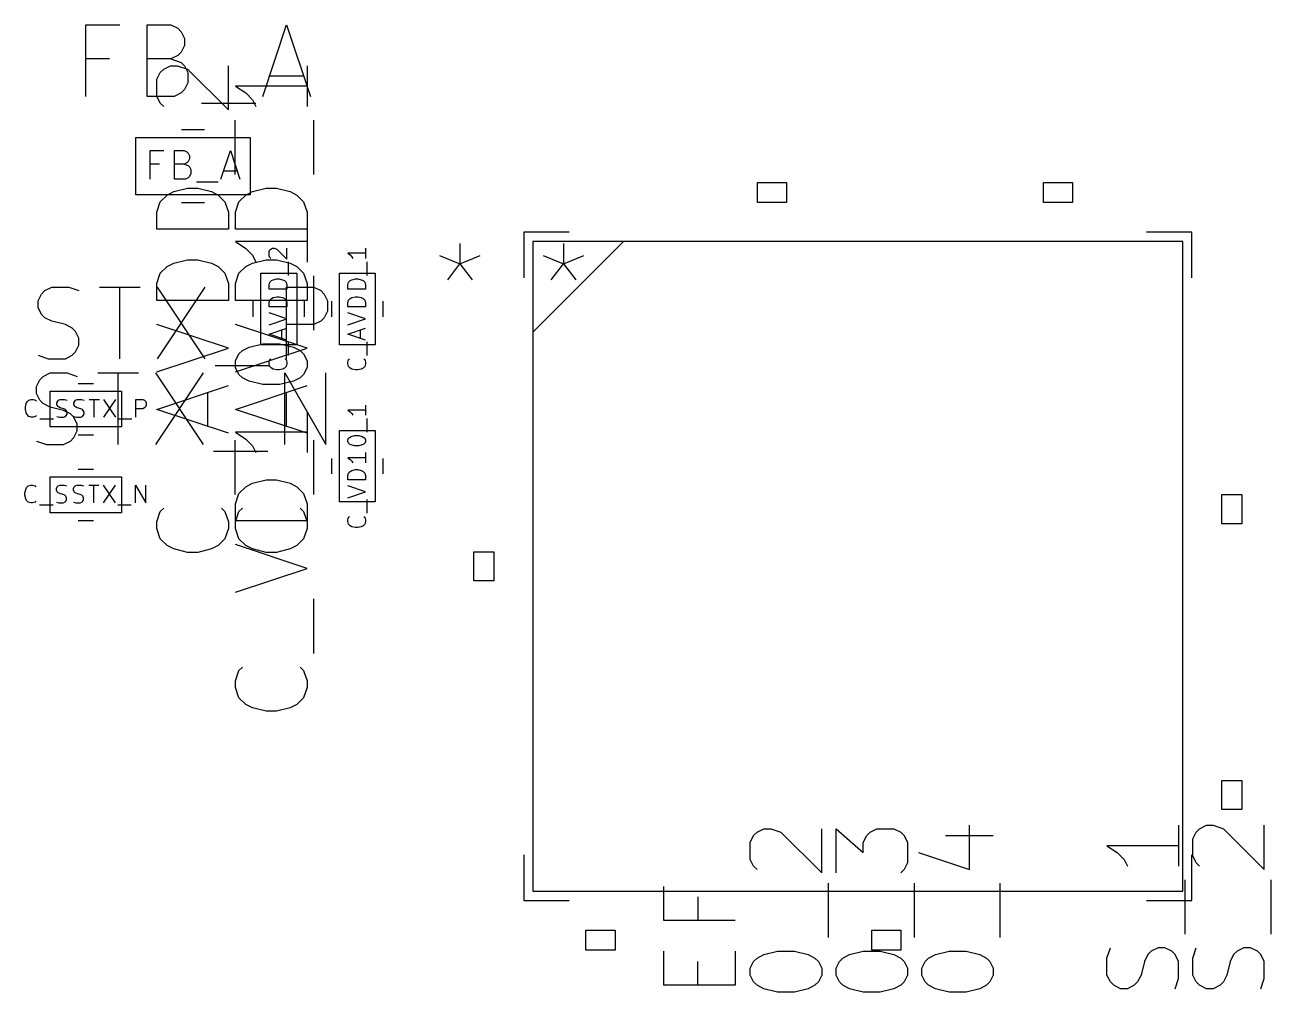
# Model space of a CAD drawing. Header units: millimetres. Extents: x -1 to 260, y -56 to 300.
# Drawn here: x 15.65 to 33.08, y 203.04 to 216.58 of the extents above; entities that cross this region are included whole.
import ezdxf

# ---------------------------------------------------------------- set-up
doc = ezdxf.new("R2010")
doc.units = ezdxf.units.MM
doc.layers.add('F.Fab', color=9, linetype='CONTINUOUS', true_color=0xafafaf)
doc.layers.add('F.Silkscreen', color=41, linetype='CONTINUOUS', true_color=0xf2eda1)

msp = doc.modelspace()

# ---------------------------------------------------------------- linework, layer by layer
at = {"layer": 'F.Fab', "linetype": 'CONTINUOUS'}
for p, q in [((17.2, 215), (18.8, 215)), ((17.2, 214.2), (17.2, 215)), ((18.8, 215), (18.8, 214.2)), ((17.4, 214.418072), (17.4, 214.818072)), ((17.4, 214.818072), (17.590476, 214.818072)), ((17.742857, 214.418072), (17.742857, 214.818072)), ((17.742857, 214.818072), (17.87619, 214.818072)), ((17.87619, 214.818072), (17.914285, 214.799024)), ((17.914285, 214.799024), (17.933333, 214.779977)), ((17.933333, 214.779977), (17.95238, 214.741881)), ((18.390476, 214.418072), (18.523809, 214.818072)), ((18.523809, 214.818072), (18.657142, 214.418072)), ((17.533333, 214.627596), (17.4, 214.627596)), ((17.87619, 214.627596), (17.742857, 214.627596)), ((17.914285, 214.646643), (17.87619, 214.627596)), ((17.87619, 214.627596), (17.933333, 214.608548)), ((17.933333, 214.665691), (17.914285, 214.646643)), ((17.95238, 214.703786), (17.933333, 214.665691)), ((17.933333, 214.608548), (17.95238, 214.5895)), ((17.95238, 214.741881), (17.95238, 214.703786)), ((17.95238, 214.5895), (17.971428, 214.551405)), ((17.895238, 214.418072), (17.742857, 214.418072)), ((17.933333, 214.43712), (17.895238, 214.418072)), ((17.95238, 214.456167), (17.933333, 214.43712)), ((17.971428, 214.494262), (17.95238, 214.456167)), ((17.971428, 214.551405), (17.971428, 214.494262)), ((18.428571, 214.532358), (18.619047, 214.532358)), ((18.047619, 214.379977), (18.35238, 214.379977)), ((18.8, 214.2), (17.2, 214.2)), ((22.7534, 213.5466), (22.7534, 204.4534)), ((22.7534, 212.2766), (24.0234, 213.5466)), ((31.8466, 213.5466), (22.7534, 213.5466)), ((23.8202, 213.5466), (23.5662, 213.5466)), ((24.2266, 213.5466), (23.9726, 213.5466)), ((24.633, 213.5466), (24.379, 213.5466)), ((25.0394, 213.5466), (24.7854, 213.5466)), ((25.4204, 213.5466), (25.1664, 213.5466)), ((25.8268, 213.5466), (25.5728, 213.5466)), ((26.2332, 213.5466), (25.9792, 213.5466)), ((26.6396, 213.5466), (26.3856, 213.5466)), ((27.0206, 213.5466), (26.7666, 213.5466)), ((27.427, 213.5466), (27.173, 213.5466)), ((27.8334, 213.5466), (27.5794, 213.5466)), ((28.2144, 213.5466), (27.9604, 213.5466)), ((28.6208, 213.5466), (28.3668, 213.5466)), ((29.0272, 213.5466), (28.7732, 213.5466)), ((29.4336, 213.5466), (29.1796, 213.5466)), ((29.8146, 213.5466), (29.5606, 213.5466)), ((30.221, 213.5466), (29.967, 213.5466)), ((30.6274, 213.5466), (30.3734, 213.5466)), ((31.0338, 213.5466), (30.7798, 213.5466)), ((31.8466, 204.4534), (31.8466, 213.5466)), ((19.063574, 213.403572), (19.075479, 213.427381)), ((19.063574, 213.344048), (19.063574, 213.403572)), ((19.075479, 213.427381), (19.087384, 213.439286)), ((19.087384, 213.439286), (19.111193, 213.451191)), ((19.111193, 213.451191), (19.135003, 213.451191)), ((19.135003, 213.451191), (19.170717, 213.439286)), ((19.170717, 213.439286), (19.313574, 213.296429)), ((19.313574, 213.296429), (19.313574, 213.451191)), ((20.413574, 213.379762), (20.163574, 213.379762)), ((20.163574, 213.379762), (20.199289, 213.355953)), ((20.413574, 213.451191), (20.413574, 213.308334)), ((23.182111, 213.518861), (23.182111, 213.234623)), ((19.075479, 213.320238), (19.063574, 213.344048)), ((19.087384, 213.308334), (19.075479, 213.320238)), ((19.337384, 213.070239), (19.337384, 213.260715)), ((20.199289, 213.355953), (20.223098, 213.332143)), ((20.223098, 213.332143), (20.235003, 213.308334)), ((20.437384, 213.070239), (20.437384, 213.260715)), ((22.897873, 213.348318), (23.182111, 213.234623)), ((23.011569, 213.007232), (23.182111, 213.234623)), ((23.182111, 213.234623), (23.46635, 213.348318)), ((23.182111, 213.234623), (23.352654, 213.007232)), ((18.95, 213.1), (19.45, 213.1)), ((18.95, 212.1), (18.95, 213.1)), ((19.099289, 212.99881), (19.123098, 213.010715)), ((19.123098, 213.010715), (19.170717, 213.022619)), ((19.170717, 213.022619), (19.206431, 213.022619)), ((19.206431, 213.022619), (19.25405, 213.010715)), ((19.25405, 213.010715), (19.27786, 212.99881)), ((19.45, 213.1), (19.45, 212.1)), ((20.05, 213.1), (20.55, 213.1)), ((20.05, 212.1), (20.05, 213.1)), ((20.199289, 212.99881), (20.223098, 213.010715)), ((20.223098, 213.010715), (20.270717, 213.022619)), ((20.270717, 213.022619), (20.306431, 213.022619)), ((20.306431, 213.022619), (20.35405, 213.010715)), ((20.35405, 213.010715), (20.37786, 212.99881)), ((20.55, 213.1), (20.55, 212.1)), ((19.063574, 212.939286), (19.075479, 212.975)), ((19.063574, 212.879762), (19.063574, 212.939286)), ((19.313574, 212.879762), (19.063574, 212.879762)), ((19.075479, 212.975), (19.099289, 212.99881)), ((19.27786, 212.99881), (19.30167, 212.975)), ((19.30167, 212.975), (19.313574, 212.939286)), ((19.313574, 212.939286), (19.313574, 212.879762)), ((20.163574, 212.939286), (20.175479, 212.975)), ((20.163574, 212.879762), (20.163574, 212.939286)), ((20.413574, 212.879762), (20.163574, 212.879762)), ((20.175479, 212.975), (20.199289, 212.99881)), ((20.37786, 212.99881), (20.40167, 212.975)), ((20.40167, 212.975), (20.413574, 212.939286)), ((20.413574, 212.939286), (20.413574, 212.879762)), ((19.063574, 212.689286), (19.075479, 212.725)), ((19.063574, 212.629762), (19.063574, 212.689286)), ((19.075479, 212.725), (19.099289, 212.74881)), ((19.099289, 212.74881), (19.123098, 212.760715)), ((19.123098, 212.760715), (19.170717, 212.772619)), ((19.170717, 212.772619), (19.206431, 212.772619)), ((19.206431, 212.772619), (19.25405, 212.760715)), ((19.25405, 212.760715), (19.27786, 212.74881)), ((19.27786, 212.74881), (19.30167, 212.725)), ((19.30167, 212.725), (19.313574, 212.689286)), ((19.313574, 212.689286), (19.313574, 212.629762)), ((20.163574, 212.689286), (20.175479, 212.725)), ((20.163574, 212.629762), (20.163574, 212.689286)), ((20.175479, 212.725), (20.199289, 212.74881)), ((20.199289, 212.74881), (20.223098, 212.760715)), ((20.223098, 212.760715), (20.270717, 212.772619)), ((20.270717, 212.772619), (20.306431, 212.772619)), ((20.306431, 212.772619), (20.35405, 212.760715)), ((20.35405, 212.760715), (20.37786, 212.74881)), ((20.37786, 212.74881), (20.40167, 212.725)), ((20.40167, 212.725), (20.413574, 212.689286)), ((20.413574, 212.689286), (20.413574, 212.629762)), ((22.7534, 212.7338), (22.7534, 212.4798)), ((31.8466, 212.4798), (31.8466, 212.7338)), ((19.313574, 212.629762), (19.063574, 212.629762)), ((19.313574, 212.463095), (19.063574, 212.546429)), ((20.413574, 212.629762), (20.163574, 212.629762)), ((20.413574, 212.463095), (20.163574, 212.546429)), ((19.063574, 212.379762), (19.313574, 212.463095)), ((19.063574, 212.248809), (19.313574, 212.332143)), ((20.163574, 212.379762), (20.413574, 212.463095)), ((20.163574, 212.248809), (20.413574, 212.332143)), ((22.7534, 212.3274), (22.7534, 212.0734)), ((31.8466, 212.0734), (31.8466, 212.3274)), ((19.313574, 212.165476), (19.063574, 212.248809)), ((19.242146, 212.189286), (19.242146, 212.308333)), ((19.337384, 211.951191), (19.337384, 212.141667)), ((20.413574, 212.165476), (20.163574, 212.248809)), ((20.342146, 212.189286), (20.342146, 212.308333)), ((20.437384, 211.951191), (20.437384, 212.141667)), ((19.45, 212.1), (18.95, 212.1)), ((20.55, 212.1), (20.05, 212.1)), ((19.063574, 211.855952), (19.075479, 211.891667)), ((19.063574, 211.832143), (19.063574, 211.855952)), ((19.075479, 211.796429), (19.063574, 211.832143)), ((19.075479, 211.891667), (19.087384, 211.903571)), ((19.099289, 211.772619), (19.075479, 211.796429)), ((19.30167, 211.796429), (19.27786, 211.772619)), ((19.289765, 211.903571), (19.30167, 211.891667)), ((19.30167, 211.891667), (19.313574, 211.855952)), ((19.313574, 211.832143), (19.30167, 211.796429)), ((19.313574, 211.855952), (19.313574, 211.832143)), ((20.163574, 211.855952), (20.175479, 211.891667)), ((20.163574, 211.832143), (20.163574, 211.855952)), ((20.175479, 211.796429), (20.163574, 211.832143)), ((20.175479, 211.891667), (20.187384, 211.903571)), ((20.199289, 211.772619), (20.175479, 211.796429)), ((20.40167, 211.796429), (20.37786, 211.772619)), ((20.389765, 211.903571), (20.40167, 211.891667)), ((20.40167, 211.891667), (20.413574, 211.855952)), ((20.413574, 211.832143), (20.40167, 211.796429)), ((20.413574, 211.855952), (20.413574, 211.832143)), ((22.7534, 211.921), (22.7534, 211.667)), ((31.8466, 211.667), (31.8466, 211.921)), ((19.123098, 211.760714), (19.099289, 211.772619)), ((19.170717, 211.74881), (19.123098, 211.760714)), ((19.206431, 211.74881), (19.170717, 211.74881)), ((19.25405, 211.760714), (19.206431, 211.74881)), ((19.27786, 211.772619), (19.25405, 211.760714)), ((20.223098, 211.760714), (20.199289, 211.772619)), ((20.270717, 211.74881), (20.223098, 211.760714)), ((20.306431, 211.74881), (20.270717, 211.74881)), ((20.35405, 211.760714), (20.306431, 211.74881)), ((20.37786, 211.772619), (20.35405, 211.760714)), ((16, 211.45), (17, 211.45)), ((16, 210.95), (16, 211.45)), ((17, 211.45), (17, 210.95)), ((22.7534, 211.5146), (22.7534, 211.2606)), ((31.8466, 211.2606), (31.8466, 211.5146)), ((15.654763, 211.229282), (15.666667, 211.276901)), ((15.666667, 211.276901), (15.678572, 211.30071)), ((15.678572, 211.30071), (15.702382, 211.32452)), ((15.702382, 211.32452), (15.738096, 211.336425)), ((15.738096, 211.336425), (15.761905, 211.336425)), ((15.761905, 211.336425), (15.79762, 211.32452)), ((15.79762, 211.32452), (15.809524, 211.312615)), ((16.095239, 211.288806), (16.107143, 211.312615)), ((16.095239, 211.264996), (16.095239, 211.288806)), ((16.107143, 211.312615), (16.119048, 211.32452)), ((16.119048, 211.32452), (16.142858, 211.336425)), ((16.142858, 211.336425), (16.202381, 211.336425)), ((16.202381, 211.336425), (16.238096, 211.32452)), ((16.333334, 211.288806), (16.345238, 211.312615)), ((16.333334, 211.264996), (16.333334, 211.288806)), ((16.345238, 211.312615), (16.357143, 211.32452)), ((16.357143, 211.32452), (16.380953, 211.336425)), ((16.380953, 211.336425), (16.440476, 211.336425)), ((16.440476, 211.336425), (16.476191, 211.32452)), ((16.547619, 211.336425), (16.690476, 211.336425)), ((16.619048, 211.086425), (16.619048, 211.336425)), ((16.75, 211.336425), (16.916666, 211.086425)), ((16.916666, 211.336425), (16.75, 211.086425)), ((17.20238, 211.086425), (17.20238, 211.336425)), ((17.20238, 211.336425), (17.297618, 211.336425)), ((17.297618, 211.336425), (17.321428, 211.32452)), ((17.321428, 211.32452), (17.333333, 211.312615)), ((17.333333, 211.312615), (17.345237, 211.288806)), ((17.345237, 211.288806), (17.345237, 211.253091)), ((15.654763, 211.193568), (15.654763, 211.229282)), ((15.666667, 211.145949), (15.654763, 211.193568)), ((15.678572, 211.122139), (15.666667, 211.145949)), ((15.702382, 211.09833), (15.678572, 211.122139)), ((15.738096, 211.086425), (15.702382, 211.09833)), ((15.79762, 211.09833), (15.761905, 211.086425)), ((15.809524, 211.110234), (15.79762, 211.09833)), ((16.107143, 211.241187), (16.095239, 211.264996)), ((16.095239, 211.09833), (16.130953, 211.086425)), ((16.119048, 211.229282), (16.107143, 211.241187)), ((16.142858, 211.217377), (16.119048, 211.229282)), ((16.190477, 211.205472), (16.142858, 211.217377)), ((16.214286, 211.193568), (16.190477, 211.205472)), ((16.190477, 211.086425), (16.214286, 211.09833)), ((16.226191, 211.181663), (16.214286, 211.193568)), ((16.214286, 211.09833), (16.226191, 211.110234)), ((16.238096, 211.157853), (16.226191, 211.181663)), ((16.226191, 211.110234), (16.238096, 211.134044)), ((16.238096, 211.134044), (16.238096, 211.157853)), ((16.345238, 211.241187), (16.333334, 211.264996)), ((16.333334, 211.09833), (16.369048, 211.086425)), ((16.357143, 211.229282), (16.345238, 211.241187)), ((16.380953, 211.217377), (16.357143, 211.229282)), ((16.428572, 211.205472), (16.380953, 211.217377)), ((16.452381, 211.193568), (16.428572, 211.205472)), ((16.428572, 211.086425), (16.452381, 211.09833)), ((16.464286, 211.181663), (16.452381, 211.193568)), ((16.452381, 211.09833), (16.464286, 211.110234)), ((16.476191, 211.157853), (16.464286, 211.181663)), ((16.464286, 211.110234), (16.476191, 211.134044)), ((16.476191, 211.134044), (16.476191, 211.157853)), ((17.297618, 211.205472), (17.20238, 211.205472)), ((17.321428, 211.217377), (17.297618, 211.205472)), ((17.333333, 211.229282), (17.321428, 211.217377)), ((17.345237, 211.253091), (17.333333, 211.229282)), ((20.413574, 211.185714), (20.163574, 211.185714)), ((20.163574, 211.185714), (20.199289, 211.161905)), ((20.199289, 211.161905), (20.223098, 211.138095)), ((20.223098, 211.138095), (20.235003, 211.114286)), ((20.413574, 211.257143), (20.413574, 211.114286)), ((22.7534, 211.1336), (22.7534, 210.8796)), ((31.8466, 210.8796), (31.8466, 211.1336)), ((15.761905, 211.086425), (15.738096, 211.086425)), ((15.857144, 211.062615), (16.04762, 211.062615)), ((17, 210.95), (16, 210.95)), ((16.130953, 211.086425), (16.190477, 211.086425)), ((16.369048, 211.086425), (16.428572, 211.086425)), ((16.952381, 211.062615), (17.142857, 211.062615)), ((20.437384, 210.876191), (20.437384, 211.066667)), ((20.05, 210.9), (20.55, 210.9)), ((20.05, 209.9), (20.05, 210.9)), ((20.163574, 210.769048), (20.175479, 210.792857)), ((20.163574, 210.745238), (20.163574, 210.769048)), ((20.175479, 210.721429), (20.163574, 210.745238)), ((20.175479, 210.792857), (20.187384, 210.804762)), ((20.187384, 210.804762), (20.211193, 210.816667)), ((20.211193, 210.816667), (20.258812, 210.828572)), ((20.258812, 210.828572), (20.318336, 210.828572)), ((20.318336, 210.828572), (20.365955, 210.816667)), ((20.365955, 210.816667), (20.389765, 210.804762)), ((20.389765, 210.804762), (20.40167, 210.792857)), ((20.40167, 210.792857), (20.413574, 210.769048)), ((20.413574, 210.745238), (20.40167, 210.721429)), ((20.413574, 210.769048), (20.413574, 210.745238)), ((20.55, 210.9), (20.55, 209.9)), ((20.187384, 210.709524), (20.175479, 210.721429)), ((20.211193, 210.697619), (20.187384, 210.709524)), ((20.258812, 210.685715), (20.211193, 210.697619)), ((20.318336, 210.685715), (20.258812, 210.685715)), ((20.365955, 210.697619), (20.318336, 210.685715)), ((20.389765, 210.709524), (20.365955, 210.697619)), ((20.40167, 210.721429), (20.389765, 210.709524)), ((20.413574, 210.590477), (20.413574, 210.44762)), ((22.7534, 210.7272), (22.7534, 210.4732)), ((31.8466, 210.4732), (31.8466, 210.7272)), ((20.413574, 210.519048), (20.163574, 210.519048)), ((20.163574, 210.519048), (20.199289, 210.495239)), ((20.199289, 210.495239), (20.223098, 210.471429)), ((20.223098, 210.471429), (20.235003, 210.44762)), ((16, 210.25), (17, 210.25)), ((16, 209.75), (16, 210.25)), ((17, 210.25), (17, 209.75)), ((20.163574, 210.269048), (20.175479, 210.304762)), ((20.163574, 210.209524), (20.163574, 210.269048)), ((20.175479, 210.304762), (20.199289, 210.328572)), ((20.199289, 210.328572), (20.223098, 210.340477)), ((20.223098, 210.340477), (20.270717, 210.352381)), ((20.270717, 210.352381), (20.306431, 210.352381)), ((20.306431, 210.352381), (20.35405, 210.340477)), ((20.35405, 210.340477), (20.37786, 210.328572)), ((20.37786, 210.328572), (20.40167, 210.304762)), ((20.40167, 210.304762), (20.413574, 210.269048)), ((20.413574, 210.269048), (20.413574, 210.209524)), ((22.7534, 210.3208), (22.7534, 210.0668)), ((31.8466, 210.0668), (31.8466, 210.3208)), ((15.64881, 210.029282), (15.660714, 210.076901)), ((15.660714, 210.076901), (15.672619, 210.10071)), ((15.672619, 210.10071), (15.696429, 210.12452)), ((15.696429, 210.12452), (15.732143, 210.136425)), ((15.732143, 210.136425), (15.755952, 210.136425)), ((15.755952, 210.136425), (15.791667, 210.12452)), ((15.791667, 210.12452), (15.803571, 210.112615)), ((16.089286, 210.088806), (16.10119, 210.112615)), ((16.089286, 210.064996), (16.089286, 210.088806)), ((16.10119, 210.041187), (16.089286, 210.064996)), ((16.10119, 210.112615), (16.113095, 210.12452)), ((16.113095, 210.12452), (16.136905, 210.136425)), ((16.136905, 210.136425), (16.196428, 210.136425)), ((16.196428, 210.136425), (16.232143, 210.12452)), ((16.327381, 210.088806), (16.339285, 210.112615)), ((16.327381, 210.064996), (16.327381, 210.088806)), ((16.339285, 210.041187), (16.327381, 210.064996)), ((16.339285, 210.112615), (16.35119, 210.12452)), ((16.35119, 210.12452), (16.375, 210.136425)), ((16.375, 210.136425), (16.434523, 210.136425)), ((16.434523, 210.136425), (16.470238, 210.12452)), ((16.541666, 210.136425), (16.684523, 210.136425)), ((16.613095, 209.886425), (16.613095, 210.136425)), ((16.744047, 210.136425), (16.910713, 209.886425)), ((16.910713, 210.136425), (16.744047, 209.886425)), ((17.196427, 209.886425), (17.196427, 210.136425)), ((17.196427, 210.136425), (17.339284, 209.886425)), ((17.339284, 209.886425), (17.339284, 210.136425)), ((20.413574, 210.209524), (20.163574, 210.209524)), ((20.413574, 210.042857), (20.163574, 210.126191)), ((15.64881, 209.993568), (15.64881, 210.029282)), ((15.660714, 209.945949), (15.64881, 209.993568)), ((15.672619, 209.922139), (15.660714, 209.945949)), ((15.696429, 209.89833), (15.672619, 209.922139)), ((15.732143, 209.886425), (15.696429, 209.89833)), ((15.755952, 209.886425), (15.732143, 209.886425)), ((15.791667, 209.89833), (15.755952, 209.886425)), ((15.803571, 209.910234), (15.791667, 209.89833)), ((16.089286, 209.89833), (16.125, 209.886425)), ((16.113095, 210.029282), (16.10119, 210.041187)), ((16.136905, 210.017377), (16.113095, 210.029282)), ((16.125, 209.886425), (16.184524, 209.886425)), ((16.184524, 210.005472), (16.136905, 210.017377)), ((16.208333, 209.993568), (16.184524, 210.005472)), ((16.184524, 209.886425), (16.208333, 209.89833)), ((16.220238, 209.981663), (16.208333, 209.993568)), ((16.208333, 209.89833), (16.220238, 209.910234)), ((16.232143, 209.957853), (16.220238, 209.981663)), ((16.220238, 209.910234), (16.232143, 209.934044)), ((16.232143, 209.934044), (16.232143, 209.957853)), ((16.327381, 209.89833), (16.363095, 209.886425)), ((16.35119, 210.029282), (16.339285, 210.041187)), ((16.375, 210.017377), (16.35119, 210.029282)), ((16.363095, 209.886425), (16.422619, 209.886425)), ((16.422619, 210.005472), (16.375, 210.017377)), ((16.446428, 209.993568), (16.422619, 210.005472)), ((16.422619, 209.886425), (16.446428, 209.89833)), ((16.458333, 209.981663), (16.446428, 209.993568)), ((16.446428, 209.89833), (16.458333, 209.910234)), ((16.470238, 209.957853), (16.458333, 209.981663)), ((16.458333, 209.910234), (16.470238, 209.934044)), ((16.470238, 209.934044), (16.470238, 209.957853)), ((20.55, 209.9), (20.05, 209.9)), ((20.163574, 209.959524), (20.413574, 210.042857)), ((20.437384, 209.745239), (20.437384, 209.935715)), ((22.7534, 209.9144), (22.7534, 209.6604)), ((31.8466, 209.6604), (31.8466, 209.9144)), ((15.851191, 209.862615), (16.041667, 209.862615)), ((17, 209.75), (16, 209.75)), ((16.946428, 209.862615), (17.136904, 209.862615)), ((20.163574, 209.65), (20.175479, 209.685715)), ((20.163574, 209.626191), (20.163574, 209.65)), ((20.175479, 209.590477), (20.163574, 209.626191)), ((20.175479, 209.685715), (20.187384, 209.697619)), ((20.199289, 209.566667), (20.175479, 209.590477)), ((20.223098, 209.554762), (20.199289, 209.566667)), ((20.270717, 209.542858), (20.223098, 209.554762)), ((20.306431, 209.542858), (20.270717, 209.542858)), ((20.35405, 209.554762), (20.306431, 209.542858)), ((20.37786, 209.566667), (20.35405, 209.554762)), ((20.40167, 209.590477), (20.37786, 209.566667)), ((20.389765, 209.697619), (20.40167, 209.685715)), ((20.40167, 209.685715), (20.413574, 209.65)), ((20.413574, 209.626191), (20.40167, 209.590477)), ((20.413574, 209.65), (20.413574, 209.626191)), ((22.7534, 209.5334), (22.7534, 209.2794)), ((31.8466, 209.2794), (31.8466, 209.5334)), ((22.7534, 209.127), (22.7534, 208.873)), ((31.8466, 208.873), (31.8466, 209.127)), ((22.7534, 208.7206), (22.7534, 208.4666)), ((31.8466, 208.4666), (31.8466, 208.7206)), ((22.7534, 208.3396), (22.7534, 208.0856)), ((31.8466, 208.0856), (31.8466, 208.3396)), ((22.7534, 207.9332), (22.7534, 207.6792)), ((31.8466, 207.6792), (31.8466, 207.9332)), ((22.7534, 207.5268), (22.7534, 207.2728)), ((31.8466, 207.2728), (31.8466, 207.5268)), ((22.7534, 207.1204), (22.7534, 206.8664)), ((31.8466, 206.8664), (31.8466, 207.1204)), ((22.7534, 206.7394), (22.7534, 206.4854)), ((31.8466, 206.4854), (31.8466, 206.7394)), ((22.7534, 206.333), (22.7534, 206.079)), ((31.8466, 206.079), (31.8466, 206.333)), ((22.7534, 205.9266), (22.7534, 205.6726)), ((31.8466, 205.6726), (31.8466, 205.9266)), ((22.7534, 205.5202), (22.7534, 205.2662)), ((31.8466, 205.2662), (31.8466, 205.5202)), ((22.7534, 204.4534), (31.8466, 204.4534)), ((23.5662, 204.4534), (23.8202, 204.4534)), ((23.9726, 204.4534), (24.2266, 204.4534)), ((24.379, 204.4534), (24.633, 204.4534)), ((24.7854, 204.4534), (25.0394, 204.4534)), ((25.1664, 204.4534), (25.4204, 204.4534)), ((25.5728, 204.4534), (25.8268, 204.4534)), ((25.9792, 204.4534), (26.2332, 204.4534)), ((26.3856, 204.4534), (26.6396, 204.4534)), ((26.7666, 204.4534), (27.0206, 204.4534)), ((27.173, 204.4534), (27.427, 204.4534)), ((27.5794, 204.4534), (27.8334, 204.4534)), ((27.9604, 204.4534), (28.2144, 204.4534)), ((28.3668, 204.4534), (28.6208, 204.4534)), ((28.7732, 204.4534), (29.0272, 204.4534)), ((29.1796, 204.4534), (29.4336, 204.4534)), ((29.5606, 204.4534), (29.8146, 204.4534)), ((29.967, 204.4534), (30.221, 204.4534)), ((30.3734, 204.4534), (30.6274, 204.4534)), ((30.7798, 204.4534), (31.0338, 204.4534))]:
    msp.add_line(p, q, dxfattribs=at)
at = {"layer": 'F.Silkscreen', "linetype": 'CONTINUOUS'}
for p, q in [((16.5, 215.57518), (16.5, 216.57518)), ((16.5, 216.57518), (16.97619, 216.57518)), ((17.357143, 215.57518), (17.357143, 216.57518)), ((17.357143, 216.57518), (17.690476, 216.57518)), ((17.690476, 216.57518), (17.785714, 216.527561)), ((17.785714, 216.527561), (17.833333, 216.479942)), ((18.976191, 215.57518), (19.309524, 216.57518)), ((19.309524, 216.57518), (19.642857, 215.57518)), ((17.833333, 216.479942), (17.880952, 216.384704)), ((17.880952, 216.384704), (17.880952, 216.289466)), ((17.833333, 216.194228), (17.785714, 216.146609)), ((17.880952, 216.289466), (17.833333, 216.194228)), ((16.833333, 216.09899), (16.5, 216.09899)), ((17.690476, 216.09899), (17.357143, 216.09899)), ((17.590057, 215.957143), (17.685295, 216.004762)), ((17.685295, 216.004762), (17.780533, 216.004762)), ((17.785714, 216.146609), (17.690476, 216.09899)), ((17.690476, 216.09899), (17.833333, 216.051371)), ((17.780533, 216.004762), (17.92339, 215.957143)), ((17.833333, 216.051371), (17.880952, 216.003752)), ((17.880952, 216.003752), (17.928571, 215.908514)), ((18.494819, 215.385715), (18.494819, 216.004762)), ((19.594819, 216.004762), (19.594819, 215.433334)), ((17.494819, 215.814286), (17.542438, 215.909524)), ((17.494819, 215.576191), (17.494819, 215.814286)), ((17.542438, 215.909524), (17.590057, 215.957143)), ((17.92339, 215.957143), (18.494819, 215.385715)), ((17.928571, 215.908514), (17.928571, 215.765657)), ((19.071429, 215.860895), (19.547619, 215.860895)), ((17.880952, 215.670419), (17.833333, 215.6228)), ((17.928571, 215.765657), (17.880952, 215.670419)), ((19.594819, 215.719048), (18.594819, 215.719048)), ((18.594819, 215.719048), (18.737676, 215.62381)), ((17.738095, 215.57518), (17.357143, 215.57518)), ((17.542438, 215.480953), (17.494819, 215.576191)), ((17.590057, 215.433334), (17.542438, 215.480953)), ((17.833333, 215.6228), (17.738095, 215.57518)), ((18.119048, 215.479942), (18.880952, 215.479942)), ((18.737676, 215.62381), (18.832914, 215.528572)), ((18.832914, 215.528572), (18.880533, 215.433334)), ((17.837221, 215.11), (18.162779, 215.11)), ((18.590057, 214.480953), (18.590057, 215.242857)), ((19.690057, 214.480953), (19.690057, 215.242857)), ((17.637676, 214.195238), (17.732914, 214.242857)), ((17.732914, 214.242857), (17.92339, 214.290476)), ((17.92339, 214.290476), (18.066247, 214.290476)), ((18.066247, 214.290476), (18.256723, 214.242857)), ((18.256723, 214.242857), (18.351961, 214.195238)), ((18.737676, 214.195238), (18.832914, 214.242857)), ((18.832914, 214.242857), (19.02339, 214.290476)), ((19.02339, 214.290476), (19.166247, 214.290476)), ((19.166247, 214.290476), (19.356723, 214.242857)), ((19.356723, 214.242857), (19.451961, 214.195238)), ((25.8968, 214.0927), (25.8968, 214.3721)), ((25.8968, 214.3721), (26.3032, 214.3721)), ((26.3032, 214.3721), (26.3032, 214.0927)), ((29.8968, 214.0927), (29.8968, 214.3721)), ((29.8968, 214.3721), (30.3032, 214.3721)), ((30.3032, 214.3721), (30.3032, 214.0927)), ((17.494819, 213.957143), (17.542438, 214.1)), ((17.542438, 214.1), (17.637676, 214.195238)), ((17.837221, 214.09), (18.162779, 214.09)), ((18.351961, 214.195238), (18.4472, 214.1)), ((18.4472, 214.1), (18.494819, 213.957143)), ((18.594819, 213.957143), (18.642438, 214.1)), ((18.642438, 214.1), (18.737676, 214.195238)), ((19.451961, 214.195238), (19.5472, 214.1)), ((19.5472, 214.1), (19.594819, 213.957143)), ((26.3032, 214.0927), (25.8968, 214.0927)), ((30.3032, 214.0927), (29.8968, 214.0927)), ((17.494819, 213.719048), (17.494819, 213.957143)), ((18.494819, 213.957143), (18.494819, 213.719048)), ((18.594819, 213.719048), (18.594819, 213.957143)), ((19.594819, 213.957143), (19.594819, 213.719048)), ((18.494819, 213.719048), (17.494819, 213.719048)), ((19.594819, 213.719048), (18.594819, 213.719048)), ((19.594819, 213.828571), (19.594819, 213.257143)), ((19.594819, 213.542857), (18.594819, 213.542857)), ((18.594819, 213.542857), (18.737676, 213.447619)), ((22.6264, 213.6736), (22.6264, 213.0386)), ((23.2614, 213.6736), (22.6264, 213.6736)), ((31.9736, 213.6736), (31.3386, 213.6736)), ((31.9736, 213.0386), (31.9736, 213.6736)), ((18.737676, 213.447619), (18.832914, 213.352381)), ((21.734311, 213.518861), (21.734311, 213.234623)), ((17.542438, 213.1), (17.637676, 213.195238)), ((17.637676, 213.195238), (17.732914, 213.242857)), ((17.732914, 213.242857), (17.92339, 213.290476)), ((17.92339, 213.290476), (18.066247, 213.290476)), ((18.066247, 213.290476), (18.256723, 213.242857)), ((18.256723, 213.242857), (18.351961, 213.195238)), ((18.351961, 213.195238), (18.4472, 213.1)), ((18.642438, 213.1), (18.737676, 213.195238)), ((18.737676, 213.195238), (18.832914, 213.242857)), ((18.832914, 213.352381), (18.880533, 213.257143)), ((18.832914, 213.242857), (19.02339, 213.290476)), ((19.02339, 213.290476), (19.166247, 213.290476)), ((19.166247, 213.290476), (19.356723, 213.242857)), ((19.356723, 213.242857), (19.451961, 213.195238)), ((19.451961, 213.195238), (19.5472, 213.1)), ((21.450073, 213.348318), (21.734311, 213.234623)), ((21.563769, 213.007232), (21.734311, 213.234623)), ((21.734311, 213.234623), (22.01855, 213.348318)), ((21.734311, 213.234623), (21.904854, 213.007232)), ((17.494819, 212.957143), (17.542438, 213.1)), ((18.4472, 213.1), (18.494819, 212.957143)), ((18.594819, 212.957143), (18.642438, 213.1)), ((19.5472, 213.1), (19.594819, 212.957143)), ((19.690057, 212.304762), (19.690057, 213.066666)), ((15.880952, 212.809942), (15.928571, 212.857561)), ((15.928571, 212.857561), (16.023809, 212.90518)), ((16.023809, 212.90518), (16.261904, 212.90518)), ((16.261904, 212.90518), (16.404761, 212.857561)), ((16.690476, 212.90518), (17.261904, 212.90518)), ((16.97619, 211.90518), (16.97619, 212.90518)), ((17.494819, 212.719048), (17.494819, 212.957143)), ((17.5, 212.90518), (18.166666, 211.90518)), ((18.166666, 212.90518), (17.5, 211.90518)), ((18.494819, 212.957143), (18.494819, 212.719048)), ((18.594819, 212.719048), (18.594819, 212.957143)), ((19.309524, 211.90518), (19.309524, 212.90518)), ((19.309524, 212.90518), (19.690476, 212.90518)), ((19.594819, 212.957143), (19.594819, 212.719048)), ((19.690476, 212.90518), (19.785714, 212.857561)), ((19.785714, 212.857561), (19.833333, 212.809942)), ((15.833333, 212.714704), (15.880952, 212.809942)), ((15.833333, 212.619466), (15.833333, 212.714704)), ((18.494819, 212.719048), (17.494819, 212.719048)), ((19.594819, 212.719048), (18.594819, 212.719048)), ((18.84, 212.492164), (18.84, 212.707836)), ((19.56, 212.492164), (19.56, 212.707836)), ((19.833333, 212.809942), (19.880952, 212.714704)), ((19.880952, 212.714704), (19.880952, 212.571847)), ((19.94, 212.492164), (19.94, 212.707836)), ((20.66, 212.492164), (20.66, 212.707836)), ((15.880952, 212.524228), (15.833333, 212.619466)), ((15.928571, 212.476609), (15.880952, 212.524228)), ((19.880952, 212.571847), (19.833333, 212.476609)), ((16.023809, 212.42899), (15.928571, 212.476609)), ((16.214285, 212.381371), (16.023809, 212.42899)), ((16.309523, 212.333752), (16.214285, 212.381371)), ((16.357142, 212.286133), (16.309523, 212.333752)), ((18.494819, 212.052381), (17.494819, 212.385714)), ((19.594819, 212.052381), (18.594819, 212.385714)), ((19.690476, 212.381371), (19.309524, 212.381371)), ((19.785714, 212.42899), (19.690476, 212.381371)), ((19.833333, 212.476609), (19.785714, 212.42899)), ((16.404761, 212.190895), (16.357142, 212.286133)), ((16.404761, 212.095657), (16.404761, 212.190895)), ((16.309523, 211.9528), (16.357142, 212.000419)), ((16.357142, 212.000419), (16.404761, 212.095657)), ((17.494819, 211.719048), (18.494819, 212.052381)), ((18.594819, 211.719048), (19.594819, 212.052381)), ((18.594819, 211.87619), (18.642438, 211.971428)), ((18.642438, 211.971428), (18.690057, 212.019047)), ((18.690057, 212.019047), (18.785295, 212.066666)), ((18.785295, 212.066666), (18.975771, 212.114285)), ((18.975771, 212.114285), (19.213866, 212.114285)), ((19.213866, 212.114285), (19.404342, 212.066666)), ((19.404342, 212.066666), (19.49958, 212.019047)), ((19.49958, 212.019047), (19.5472, 211.971428)), ((19.5472, 211.971428), (19.594819, 211.87619)), ((15.833333, 211.9528), (15.97619, 211.90518)), ((15.97619, 211.90518), (16.214285, 211.90518)), ((16.214285, 211.90518), (16.309523, 211.9528)), ((18.309524, 211.809942), (19.071428, 211.809942)), ((18.594819, 211.780952), (18.594819, 211.87619)), ((19.594819, 211.87619), (19.594819, 211.780952)), ((15.857143, 211.609942), (15.904762, 211.657561)), ((15.904762, 211.657561), (16, 211.70518)), ((16, 211.70518), (16.238095, 211.70518)), ((16.238095, 211.70518), (16.380952, 211.657561)), ((16.666667, 211.70518), (17.238095, 211.70518)), ((16.952381, 210.70518), (16.952381, 211.70518)), ((17.476191, 211.70518), (18.142857, 210.70518)), ((18.142857, 211.70518), (17.476191, 210.70518)), ((18.642438, 211.685714), (18.594819, 211.780952)), ((18.690057, 211.638095), (18.642438, 211.685714)), ((18.785295, 211.590476), (18.690057, 211.638095)), ((19.285715, 210.70518), (19.285715, 211.70518)), ((19.285715, 211.70518), (19.857143, 210.70518)), ((19.49958, 211.638095), (19.404342, 211.590476)), ((19.5472, 211.685714), (19.49958, 211.638095)), ((19.594819, 211.780952), (19.5472, 211.685714)), ((19.857143, 210.70518), (19.857143, 211.70518)), ((15.809524, 211.514704), (15.857143, 211.609942)), ((15.809524, 211.419466), (15.809524, 211.514704)), ((16.392164, 211.56), (16.607836, 211.56)), ((17.494819, 211.195238), (18.494819, 211.528571)), ((18.594819, 211.195238), (19.594819, 211.528571)), ((18.975771, 211.542857), (18.785295, 211.590476)), ((19.213866, 211.542857), (18.975771, 211.542857)), ((19.404342, 211.590476), (19.213866, 211.542857)), ((15.857143, 211.324228), (15.809524, 211.419466)), ((15.904762, 211.276609), (15.857143, 211.324228)), ((16, 211.22899), (15.904762, 211.276609)), ((18.209104, 210.957143), (18.209104, 211.433333)), ((19.309104, 210.957143), (19.309104, 211.433333)), ((16.190476, 211.181371), (16, 211.22899)), ((16.285714, 211.133752), (16.190476, 211.181371)), ((16.333333, 211.086133), (16.285714, 211.133752)), ((18.494819, 210.861905), (17.494819, 211.195238)), ((19.594819, 210.861905), (18.594819, 211.195238)), ((19.594819, 211.161904), (19.594819, 210.590476)), ((16.380952, 210.990895), (16.333333, 211.086133)), ((16.380952, 210.895657), (16.380952, 210.990895)), ((15.809524, 210.7528), (15.952381, 210.70518)), ((16.190476, 210.70518), (16.285714, 210.7528)), ((16.285714, 210.7528), (16.333333, 210.800419)), ((16.333333, 210.800419), (16.380952, 210.895657)), ((16.392164, 210.84), (16.607836, 210.84)), ((18.590057, 210.004762), (18.590057, 210.766666)), ((19.594819, 210.87619), (18.594819, 210.87619)), ((18.594819, 210.87619), (18.737676, 210.780952)), ((18.737676, 210.780952), (18.832914, 210.685714)), ((19.690057, 210.004762), (19.690057, 210.766666)), ((15.952381, 210.70518), (16.190476, 210.70518)), ((18.285715, 210.609942), (19.047619, 210.609942)), ((18.832914, 210.685714), (18.880533, 210.590476)), ((19.94, 210.292164), (19.94, 210.507836)), ((20.66, 210.292164), (20.66, 210.507836)), ((16.392164, 210.36), (16.607836, 210.36)), ((18.642438, 210.019047), (18.737676, 210.114285)), ((18.737676, 210.114285), (18.832914, 210.161904)), ((18.832914, 210.161904), (19.02339, 210.209523)), ((19.02339, 210.209523), (19.166247, 210.209523)), ((19.166247, 210.209523), (19.356723, 210.161904)), ((19.356723, 210.161904), (19.451961, 210.114285)), ((19.451961, 210.114285), (19.5472, 210.019047)), ((18.594819, 209.87619), (18.642438, 210.019047)), ((18.594819, 209.638095), (18.594819, 209.87619)), ((19.5472, 210.019047), (19.594819, 209.87619)), ((19.594819, 209.87619), (19.594819, 209.638095)), ((32.3927, 209.5968), (32.3927, 210.0032)), ((32.3927, 210.0032), (32.6721, 210.0032)), ((32.6721, 210.0032), (32.6721, 209.5968)), ((17.494819, 209.623809), (17.542438, 209.766666)), ((17.542438, 209.766666), (17.590057, 209.814285)), ((18.39958, 209.814285), (18.4472, 209.766666)), ((18.4472, 209.766666), (18.494819, 209.623809)), ((18.594819, 209.623809), (18.642438, 209.766666)), ((18.642438, 209.766666), (18.690057, 209.814285)), ((19.49958, 209.814285), (19.5472, 209.766666)), ((19.5472, 209.766666), (19.594819, 209.623809)), ((16.392164, 209.64), (16.607836, 209.64)), ((17.494819, 209.528571), (17.494819, 209.623809)), ((17.542438, 209.385714), (17.494819, 209.528571)), ((18.494819, 209.528571), (18.4472, 209.385714)), ((18.494819, 209.623809), (18.494819, 209.528571)), ((19.594819, 209.638095), (18.594819, 209.638095)), ((18.594819, 209.528571), (18.594819, 209.623809)), ((18.642438, 209.385714), (18.594819, 209.528571)), ((19.594819, 209.528571), (19.5472, 209.385714)), ((19.594819, 209.623809), (19.594819, 209.528571)), ((32.6721, 209.5968), (32.3927, 209.5968)), ((17.637676, 209.290476), (17.542438, 209.385714)), ((18.4472, 209.385714), (18.351961, 209.290476)), ((18.737676, 209.290476), (18.642438, 209.385714)), ((19.5472, 209.385714), (19.451961, 209.290476)), ((17.732914, 209.242857), (17.637676, 209.290476)), ((17.92339, 209.195238), (17.732914, 209.242857)), ((18.066247, 209.195238), (17.92339, 209.195238)), ((18.256723, 209.242857), (18.066247, 209.195238)), ((18.351961, 209.290476), (18.256723, 209.242857)), ((19.594819, 208.971428), (18.594819, 209.304761)), ((18.832914, 209.242857), (18.737676, 209.290476)), ((19.02339, 209.195238), (18.832914, 209.242857)), ((19.166247, 209.195238), (19.02339, 209.195238)), ((19.356723, 209.242857), (19.166247, 209.195238)), ((19.451961, 209.290476), (19.356723, 209.242857)), ((21.9279, 208.7968), (21.9279, 209.2032)), ((21.9279, 209.2032), (22.2073, 209.2032)), ((22.2073, 209.2032), (22.2073, 208.7968)), ((18.594819, 208.638095), (19.594819, 208.971428)), ((22.2073, 208.7968), (21.9279, 208.7968)), ((19.690057, 207.780952), (19.690057, 208.542856)), ((18.594819, 207.399999), (18.642438, 207.542856)), ((18.642438, 207.542856), (18.690057, 207.590475)), ((19.49958, 207.590475), (19.5472, 207.542856)), ((19.5472, 207.542856), (19.594819, 207.399999)), ((18.594819, 207.304761), (18.594819, 207.399999)), ((18.642438, 207.161904), (18.594819, 207.304761)), ((19.594819, 207.304761), (19.5472, 207.161904)), ((19.594819, 207.399999), (19.594819, 207.304761)), ((18.737676, 207.066666), (18.642438, 207.161904)), ((19.5472, 207.161904), (19.451961, 207.066666)), ((18.832914, 207.019047), (18.737676, 207.066666)), ((19.02339, 206.971428), (18.832914, 207.019047)), ((19.166247, 206.971428), (19.02339, 206.971428)), ((19.356723, 207.019047), (19.166247, 206.971428)), ((19.451961, 207.066666), (19.356723, 207.019047)), ((32.3927, 205.5968), (32.3927, 206.0032)), ((32.3927, 206.0032), (32.6721, 206.0032)), ((32.6721, 206.0032), (32.6721, 205.5968)), ((32.6721, 205.5968), (32.3927, 205.5968)), ((28.861485, 204.757143), (28.861485, 205.37619)), ((31.784819, 205.37619), (31.784819, 204.804762)), ((32.080057, 205.328571), (32.175295, 205.37619)), ((32.175295, 205.37619), (32.270533, 205.37619)), ((32.270533, 205.37619), (32.41339, 205.328571)), ((32.984819, 204.757143), (32.984819, 205.37619)), ((25.794819, 205.138095), (25.842438, 205.233333)), ((25.842438, 205.233333), (25.890057, 205.280952)), ((25.890057, 205.280952), (25.985295, 205.328571)), ((25.985295, 205.328571), (26.080533, 205.328571)), ((26.080533, 205.328571), (26.22339, 205.280952)), ((26.22339, 205.280952), (26.794819, 204.709524)), ((26.794819, 204.709524), (26.794819, 205.328571)), ((26.994819, 204.709524), (26.994819, 205.328571)), ((26.994819, 205.328571), (27.375771, 204.995238)), ((27.375771, 205.138095), (27.42339, 205.233333)), ((27.42339, 205.233333), (27.471009, 205.280952)), ((27.471009, 205.280952), (27.566247, 205.328571)), ((27.566247, 205.328571), (27.804342, 205.328571)), ((27.804342, 205.328571), (27.89958, 205.280952)), ((27.89958, 205.280952), (27.9472, 205.233333)), ((27.9472, 205.233333), (27.994819, 205.138095)), ((28.528152, 205.233333), (29.194819, 205.233333)), ((31.984819, 205.185714), (32.032438, 205.280952)), ((31.984819, 204.947619), (31.984819, 205.185714)), ((32.032438, 205.280952), (32.080057, 205.328571)), ((32.41339, 205.328571), (32.984819, 204.757143)), ((25.794819, 204.9), (25.794819, 205.138095)), ((27.375771, 204.995238), (27.375771, 205.138095)), ((27.994819, 205.138095), (27.994819, 204.852381)), ((28.1472, 204.995238), (28.861485, 204.757143)), ((31.784819, 205.090476), (30.784819, 205.090476)), ((30.784819, 205.090476), (30.927676, 204.995238)), ((30.927676, 204.995238), (31.022914, 204.9)), ((22.6264, 204.9614), (22.6264, 204.3264)), ((25.842438, 204.804762), (25.794819, 204.9)), ((27.994819, 204.852381), (27.9472, 204.757143)), ((31.022914, 204.9), (31.070533, 204.804762)), ((31.9736, 204.3264), (31.9736, 204.9614)), ((32.032438, 204.852381), (31.984819, 204.947619)), ((32.080057, 204.804762), (32.032438, 204.852381)), ((25.890057, 204.757143), (25.842438, 204.804762)), ((27.9472, 204.757143), (27.89958, 204.709524)), ((24.584819, 204.042857), (24.584819, 204.519047)), ((26.890057, 203.804762), (26.890057, 204.566666)), ((28.090057, 203.804762), (28.090057, 204.566666)), ((29.290057, 203.804762), (29.290057, 204.566666)), ((31.880057, 203.852381), (31.880057, 204.614285)), ((33.080057, 203.852381), (33.080057, 204.614285)), ((22.6264, 204.3264), (23.2614, 204.3264)), ((25.061009, 204.37619), (25.061009, 204.042857)), ((31.3386, 204.3264), (31.9736, 204.3264)), ((25.584819, 204.042857), (24.584819, 204.042857)), ((23.4968, 203.6279), (23.4968, 203.9073)), ((23.4968, 203.9073), (23.9032, 203.9073)), ((23.9032, 203.9073), (23.9032, 203.6279)), ((27.4968, 203.6279), (27.4968, 203.9073)), ((27.4968, 203.9073), (27.9032, 203.9073)), ((27.9032, 203.9073), (27.9032, 203.6279)), ((23.9032, 203.6279), (23.4968, 203.6279)), ((24.584819, 203.138095), (24.584819, 203.614285)), ((25.584819, 203.614285), (25.584819, 203.138095)), ((25.985295, 203.566666), (26.175771, 203.614285)), ((26.175771, 203.614285), (26.413866, 203.614285)), ((26.413866, 203.614285), (26.604342, 203.566666)), ((27.185295, 203.566666), (27.375771, 203.614285)), ((27.375771, 203.614285), (27.613866, 203.614285)), ((27.9032, 203.6279), (27.4968, 203.6279)), ((27.613866, 203.614285), (27.804342, 203.566666)), ((28.385295, 203.566666), (28.575771, 203.614285)), ((28.575771, 203.614285), (28.813866, 203.614285)), ((28.813866, 203.614285), (29.004342, 203.566666)), ((30.784819, 203.519047), (30.832438, 203.661904)), ((31.403866, 203.614285), (31.356247, 203.566666)), ((31.499104, 203.661904), (31.403866, 203.614285)), ((31.594342, 203.661904), (31.499104, 203.661904)), ((31.68958, 203.614285), (31.594342, 203.661904)), ((31.7372, 203.566666), (31.68958, 203.614285)), ((31.984819, 203.519047), (32.032438, 203.661904)), ((32.603866, 203.614285), (32.556247, 203.566666)), ((32.699104, 203.661904), (32.603866, 203.614285)), ((32.794342, 203.661904), (32.699104, 203.661904)), ((32.88958, 203.614285), (32.794342, 203.661904)), ((32.9372, 203.566666), (32.88958, 203.614285)), ((25.061009, 203.138095), (25.061009, 203.471428)), ((25.794819, 203.37619), (25.842438, 203.471428)), ((25.842438, 203.471428), (25.890057, 203.519047)), ((25.890057, 203.519047), (25.985295, 203.566666)), ((26.604342, 203.566666), (26.69958, 203.519047)), ((26.69958, 203.519047), (26.7472, 203.471428)), ((26.7472, 203.471428), (26.794819, 203.37619)), ((26.994819, 203.37619), (27.042438, 203.471428)), ((27.042438, 203.471428), (27.090057, 203.519047)), ((27.090057, 203.519047), (27.185295, 203.566666)), ((27.804342, 203.566666), (27.89958, 203.519047)), ((27.89958, 203.519047), (27.9472, 203.471428)), ((27.9472, 203.471428), (27.994819, 203.37619)), ((28.194819, 203.37619), (28.242438, 203.471428)), ((28.242438, 203.471428), (28.290057, 203.519047)), ((28.290057, 203.519047), (28.385295, 203.566666)), ((29.004342, 203.566666), (29.09958, 203.519047)), ((29.09958, 203.519047), (29.1472, 203.471428)), ((29.1472, 203.471428), (29.194819, 203.37619)), ((30.784819, 203.280952), (30.784819, 203.519047)), ((31.308628, 203.471428), (31.261009, 203.280952)), ((31.356247, 203.566666), (31.308628, 203.471428)), ((31.784819, 203.471428), (31.7372, 203.566666)), ((31.784819, 203.233333), (31.784819, 203.471428)), ((31.984819, 203.280952), (31.984819, 203.519047)), ((32.508628, 203.471428), (32.461009, 203.280952)), ((32.556247, 203.566666), (32.508628, 203.471428)), ((32.984819, 203.471428), (32.9372, 203.566666)), ((32.984819, 203.233333), (32.984819, 203.471428)), ((25.794819, 203.280952), (25.794819, 203.37619)), ((25.842438, 203.185714), (25.794819, 203.280952)), ((26.794819, 203.280952), (26.7472, 203.185714)), ((26.794819, 203.37619), (26.794819, 203.280952)), ((26.994819, 203.280952), (26.994819, 203.37619)), ((27.042438, 203.185714), (26.994819, 203.280952)), ((27.994819, 203.280952), (27.9472, 203.185714)), ((27.994819, 203.37619), (27.994819, 203.280952)), ((28.194819, 203.280952), (28.194819, 203.37619)), ((28.242438, 203.185714), (28.194819, 203.280952)), ((29.194819, 203.280952), (29.1472, 203.185714)), ((29.194819, 203.37619), (29.194819, 203.280952)), ((30.832438, 203.185714), (30.784819, 203.280952)), ((31.261009, 203.280952), (31.21339, 203.185714)), ((32.032438, 203.185714), (31.984819, 203.280952)), ((32.461009, 203.280952), (32.41339, 203.185714)), ((25.584819, 203.138095), (24.584819, 203.138095)), ((25.890057, 203.138095), (25.842438, 203.185714)), ((25.985295, 203.090476), (25.890057, 203.138095)), ((26.175771, 203.042857), (25.985295, 203.090476)), ((26.604342, 203.090476), (26.413866, 203.042857)), ((26.69958, 203.138095), (26.604342, 203.090476)), ((26.7472, 203.185714), (26.69958, 203.138095)), ((27.090057, 203.138095), (27.042438, 203.185714)), ((27.185295, 203.090476), (27.090057, 203.138095)), ((27.375771, 203.042857), (27.185295, 203.090476)), ((27.804342, 203.090476), (27.613866, 203.042857)), ((27.89958, 203.138095), (27.804342, 203.090476)), ((27.9472, 203.185714), (27.89958, 203.138095)), ((28.290057, 203.138095), (28.242438, 203.185714)), ((28.385295, 203.090476), (28.290057, 203.138095)), ((28.575771, 203.042857), (28.385295, 203.090476)), ((29.004342, 203.090476), (28.813866, 203.042857)), ((29.09958, 203.138095), (29.004342, 203.090476)), ((29.1472, 203.185714), (29.09958, 203.138095)), ((30.880057, 203.138095), (30.832438, 203.185714)), ((30.975295, 203.090476), (30.880057, 203.138095)), ((31.070533, 203.090476), (30.975295, 203.090476)), ((31.165771, 203.138095), (31.070533, 203.090476)), ((31.21339, 203.185714), (31.165771, 203.138095)), ((31.7372, 203.090476), (31.784819, 203.233333)), ((32.080057, 203.138095), (32.032438, 203.185714)), ((32.175295, 203.090476), (32.080057, 203.138095)), ((32.270533, 203.090476), (32.175295, 203.090476)), ((32.365771, 203.138095), (32.270533, 203.090476)), ((32.41339, 203.185714), (32.365771, 203.138095)), ((32.9372, 203.090476), (32.984819, 203.233333)), ((26.413866, 203.042857), (26.175771, 203.042857)), ((27.613866, 203.042857), (27.375771, 203.042857)), ((28.813866, 203.042857), (28.575771, 203.042857))]:
    msp.add_line(p, q, dxfattribs=at)

doc.saveas('drawing.dxf')
